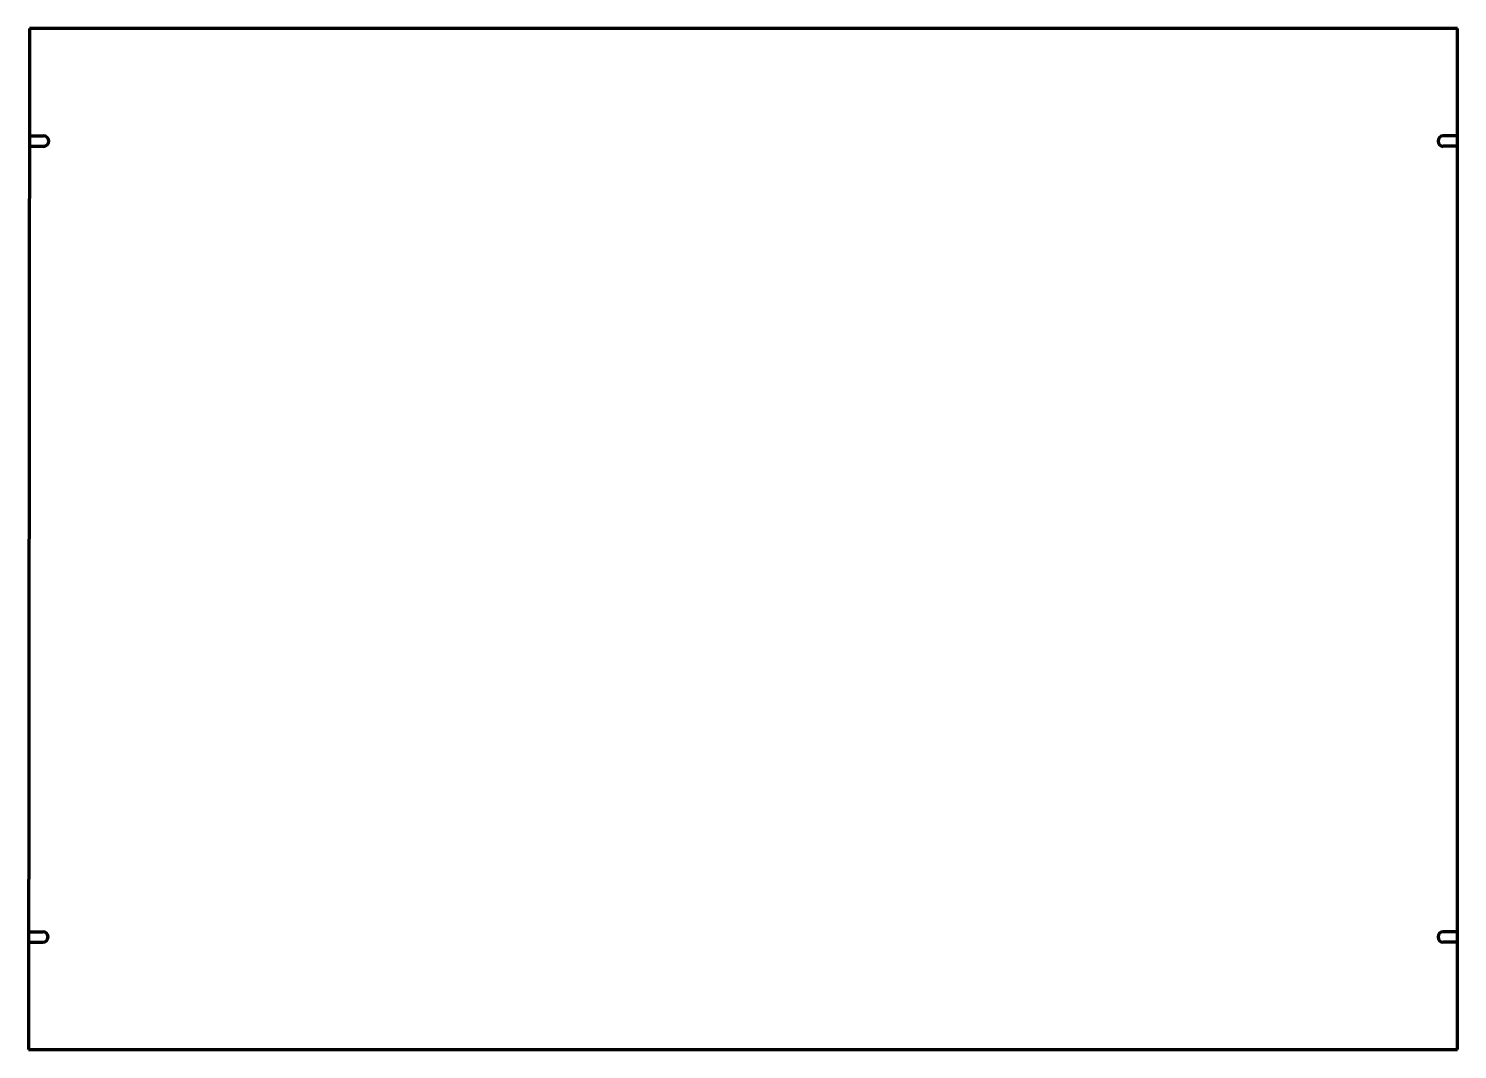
# Model space of a CAD drawing. Header units: inches. Extents: x 0 to 102, y 0 to 73.
import ezdxf

# ---------------------------------------------------------------- set-up
doc = ezdxf.new("R2010")
doc.units = ezdxf.units.IN
doc.header["$MEASUREMENT"] = 0
doc.layers.add('1', color=7, linetype='Continuous')

msp = doc.modelspace()

# ---------------------------------------------------------------- linework, layer by layer
at = {"color": 7, "lineweight": 90}
for p, q in [((0.06, 72.62), (0, 0)), ((101.62, 72.62), (0.06, 72.62)), ((101.62, 0), (101.62, 72.62)), ((0, 0), (101.62, 0))]:
    msp.add_line(p, q, dxfattribs=at)
at = {"layer": '1', "color": 7, "lineweight": 90}
for p, q in [((0.06, 65), (1.06, 65)), ((0.06, 64.25), (1.06, 64.25)), ((101.62, 65), (100.62, 65)), ((101.62, 64.25), (100.62, 64.25)), ((0.01, 8.37), (1.01, 8.37)), ((101.62, 8.37), (100.62, 8.37)), ((0.01, 7.62), (1.01, 7.62)), ((101.62, 7.62), (100.62, 7.62))]:
    msp.add_line(p, q, dxfattribs=at)
for centre, start, end in [((1.06, 64.62), 269.9507, 89.9507), ((100.62, 64.62), 90, 270), ((1.01, 8), 269.9507, 89.9507), ((100.62, 8), 90, 270)]:
    msp.add_arc(centre, 0.375, start, end, dxfattribs=at)

doc.saveas('drawing.dxf')
